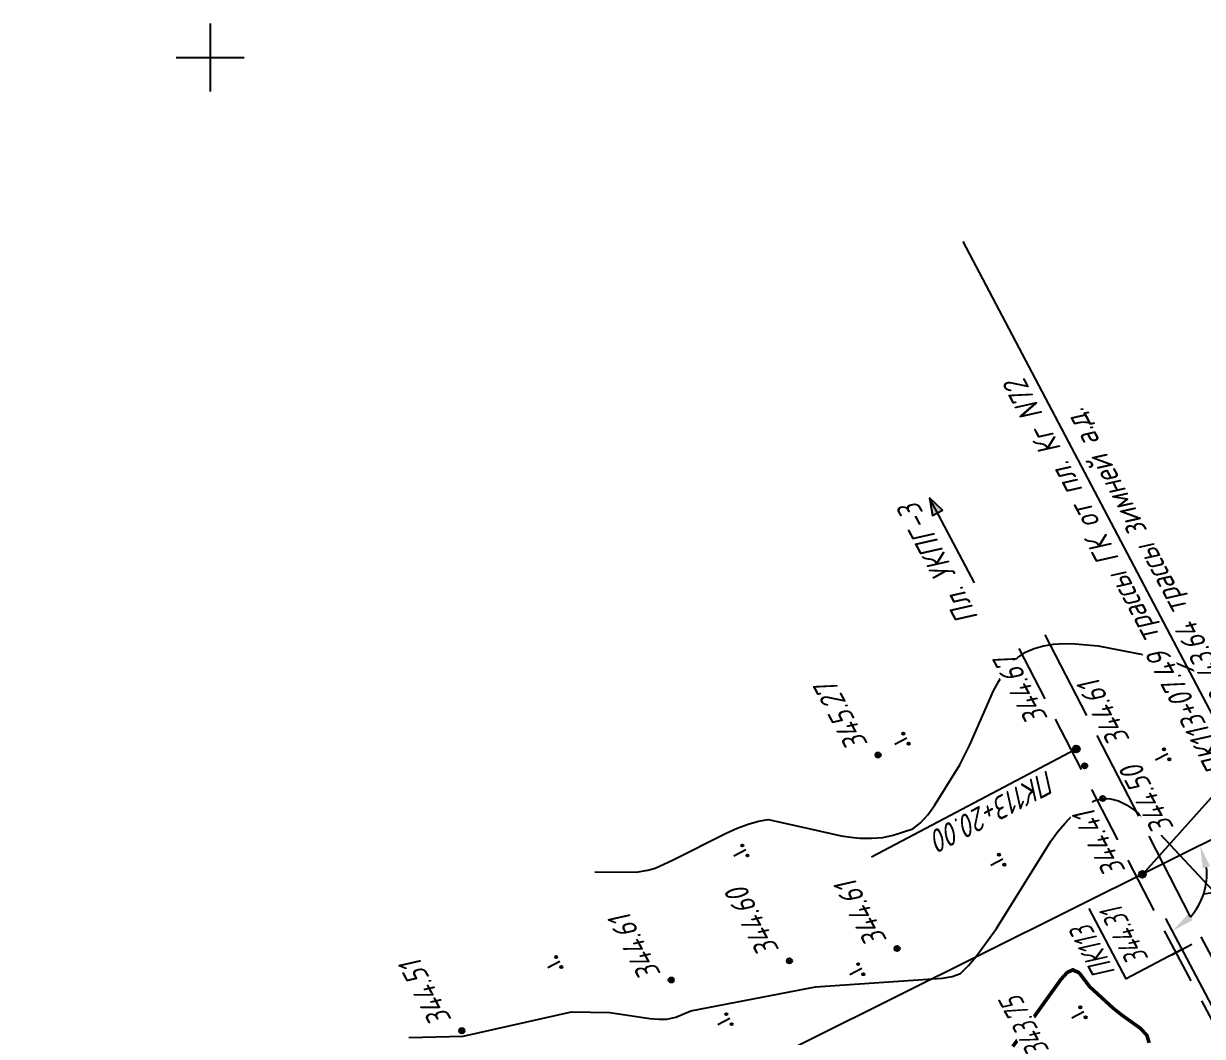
# Model space of a CAD drawing. Extents: x 1517488 to 1518012, y 2189588 to 2190112.
# Drawn here: x 1517583.5 to 1517687.6, y 2189913.7 to 2190003 of the extents above; entities that cross this region are included whole.
import ezdxf
from ezdxf.enums import TextEntityAlignment as Align

# ---------------------------------------------------------------- set-up
doc = ezdxf.new("R2010")
doc.units = 0
doc.linetypes.add('ИИDash_50_20', pattern=[7, 5, -2])
doc.linetypes.add('ИИDash_80_20', pattern=[10, 8, -2])
for name, color, linetype, lineweight in [('ИИ_ГЕОСЕТКА_025', 3, 'Continuous', 25), ('ИИ_ДОРОГА_025', 7, 'Continuous', 25), ('ИИ_ОТМЕТКА_025', 7, 'Continuous', 25), ('ИИ_ПИКЕТАЖ_025', 7, 'Continuous', 25), ('ИИ_РАЗМЕР_025', 7, 'Continuous', 25), ('ИИ_РЕЛЬЕФ_025', 34, 'Continuous', 25), ('ИИ_РЕЛЬЕФ_050', 34, 'Continuous', 50), ('ИИ_ТЕКСТ_025', 7, 'Continuous', 25), ('ИИ_ТРАССА_АД_025', 1, 'Continuous', 25), ('ИИ_УГОДЬЯ_025', 7, 'Continuous', 25)]:
    doc.layers.add(name, color=color, linetype=linetype, lineweight=lineweight)
doc.styles.add('VNIPISIMPLEXCUR', font='simplex.shx', dxfattribs={"width": 0.8, "oblique": 15})
doc.dimstyles.new('ИИ-1000-м-dm$2', dxfattribs={"dimtxt": 2.5, "dimasz": 2.5, "dimexe": 1.25, "dimexo": 0, "dimgap": 1, "dimtad": 2, "dimtoh": 1, "dimzin": 1, "dimdsep": 46, "dimtxsty": 'VNIPISIMPLEXCUR', "dimcen": 2.5, "dimaunit": 1, "dimazin": 0, "dimtfac": 1, "dimtmove": 1, "dimatfit": 2, "dimfxl": 1, "dimarcsym": 0})

# ---------------------------------------------------------------- blocks, each defined once
blk = doc.blocks.new('PICKET')
at = {"color": 0, "linetype": 'Continuous', "lineweight": 25}
for p, q in [((-0.23, 0), (0.23, 0)), ((0, 0.23), (0, -0.23))]:
    blk.add_line(p, q, dxfattribs=at)
blk.add_circle((0, 0), 0.23, dxfattribs=at)
at = {"color": 0, "linetype": 'Continuous', "style": 'VNIPISIMPLEXCUR', "oblique": 15, "width": 0.8}
blk.add_attdef('OTMETKA', (1.25, 0.3), '', height=2, dxfattribs=at)
at = {"color": 8, "linetype": 'Continuous', "style": 'VNIPISIMPLEXCUR', "oblique": 15, "width": 0.8, "flags": 1}
blk.add_attdef('NOMER', (1.25, -2.7), '', height=2, dxfattribs=at)
blk = doc.blocks.new('ИИ05407')
at = {"linetype": 'Continuous', "lineweight": 25}
h = blk.add_hatch(color=0, dxfattribs=at)
edge = h.paths.add_edge_path()
edge.add_arc((-0.5, 0.1), 0.1, 0, 360)
h = blk.add_hatch(color=0, dxfattribs=at)
edge = h.paths.add_edge_path()
edge.add_arc((0.5, 0.1), 0.1, 0, 360)
at = {"color": 0, "linetype": 'Continuous', "lineweight": 25}
blk.add_lwpolyline([(0, 0), (0, 1.2)], dxfattribs=at)
for centre in [(-0.5, 0.1), (0.5, 0.1)]:
    blk.add_circle(centre, 0.1, dxfattribs=at)
blk = doc.blocks.new('ИИ15001')
at = {"color": 0, "linetype": 'Continuous', "lineweight": 25}
blk.add_lwpolyline([(0, 1), (0, -1)], dxfattribs=at)
at = {"color": 0, "linetype": 'Continuous', "lineweight": 25, "style": 'VNIPISIMPLEXCUR', "oblique": 15, "width": 0.8}
blk.add_attdef('STATIONING', text='', height=2, dxfattribs=at).set_placement((0, 2), align=Align.CENTER)
at = {"color": 7, "linetype": 'Continuous', "lineweight": 25, "style": 'VNIPISIMPLEXCUR', "oblique": 15, "width": 0.8}
blk.add_attdef('HEIGHT', text='', height=2, dxfattribs=at).set_placement((0, -2), align=Align.TOP_CENTER)
blk = doc.blocks.new('ИИ150022')
at = {"linetype": 'Continuous', "lineweight": 25}
h = blk.add_hatch(color=0, dxfattribs=at)
edge = h.paths.add_edge_path()
edge.add_arc((0, 0), 0.3, 0, 360)
at = {"color": 0, "linetype": 'Continuous', "lineweight": 25}
blk.add_circle((0, 0), 0.3, dxfattribs=at)
at = {"color": 0, "linetype": 'Continuous', "style": 'VNIPISIMPLEXCUR', "oblique": 15, "width": 0.8}
for tag, p in [('STATIONING1', (1, 4.7)), ('STATIONING2', (1, 1.3))]:
    blk.add_attdef(tag, p, '', height=2, dxfattribs=at)
at = {"color": 7, "linetype": 'Continuous', "style": 'VNIPISIMPLEXCUR', "oblique": 15, "width": 0.8}
blk.add_attdef('HEIGHT', text='', height=2, dxfattribs=at).set_placement((0, -1.3), align=Align.TOP_CENTER)
blk = doc.blocks.new('ИИ15002')
at = {"linetype": 'Continuous', "lineweight": 25}
h = blk.add_hatch(color=0, dxfattribs=at)
edge = h.paths.add_edge_path()
edge.add_arc((0, 0), 0.3, 0, 360)
at = {"color": 0, "linetype": 'Continuous', "lineweight": 25}
blk.add_circle((0, 0), 0.3, dxfattribs=at)
at = {"color": 0, "linetype": 'Continuous', "style": 'VNIPISIMPLEXCUR', "oblique": 15, "width": 0.8}
blk.add_attdef('STATIONING', (1, 1.3), '', height=2, rotation=90, dxfattribs=at)
at = {"color": 7, "linetype": 'Continuous', "style": 'VNIPISIMPLEXCUR', "oblique": 15, "width": 0.8}
blk.add_attdef('HEIGHT', text='', height=2, dxfattribs=at).set_placement((0, -1.3), align=Align.TOP_CENTER)
blk = doc.blocks.new('ИИ15008')
at = {"linetype": 'Continuous', "lineweight": 25}
blk.add_hatch(color=0, dxfattribs=at).paths.add_polyline_path([(0, 0), (1.5, -0.5), (1.5, 0.5)])
at = {"color": 0, "linetype": 'Continuous', "lineweight": 25}
blk.add_lwpolyline([(0, 0), (1.5, -0.5), (1.5, 0.5)], close=True, dxfattribs=at)
blk.add_lwpolyline([(8.5, 0), (0, 0)], dxfattribs=at)
blk = doc.blocks.new('*D23')
at = {"layer": 'Defpoints', "color": 0, "transparency": 16777216}
for p in [(1517814.44, 2189993.77), (1517707.09, 2189966.7), (1517724.75, 2189945.44), (1517583.52, 2189878.79), (1517834.42, 2189724.98)]:
    blk.add_point(p, dxfattribs=at)
at = {"layer": 'ИИ_РАЗМЕР_025', "color": 0, "lineweight": -2, "transparency": 16777216}
for p, q in [((1517724.44, 2189943.75), (1517731.32, 2189944.21)), ((1517731.32, 2189944.21), (1517734.85, 2189937.52))]:
    blk.add_line(p, q, dxfattribs=at)
blk.add_arc((1517718.1, 2189945.8), 6.66, 315.0395, 9.2086, dxfattribs=at)
at = {"layer": 'ИИ_РАЗМЕР_025', "color": 0, "transparency": 16777216}
for points in [[(1517724.36, 2189946.76), (1517724.99, 2189946.97), (1517724.06, 2189948.77)], [(1517723.01, 2189940.82), (1517722.62, 2189941.36), (1517721.2, 2189939.9)]]:
    blk.add_solid(points, dxfattribs=at)
at = {"layer": 'ИИ_РАЗМЕР_025', "color": 0, "transparency": 16777216, "insert": (1517731.71, 2189939.85), "char_height": 2, "attachment_point": 5, "rotation": 117.7798, "style": 'VNIPISIMPLEXCUR'}
blk.add_mtext("88°41'", dxfattribs=at)
blk = doc.blocks.new('*D24')
at = {"layer": 'Defpoints', "color": 0, "transparency": 16777216}
for p in [(1517814.44, 2189993.77), (1517687.05, 2189924.91), (1517697, 2189900), (1517583.52, 2189878.79), (1517720.64, 2189855.08)]:
    blk.add_point(p, dxfattribs=at)
at = {"layer": 'ИИ_РАЗМЕР_025', "color": 0, "lineweight": -2, "transparency": 16777216}
for p, q in [((1517687.67, 2189926.23), (1517697.75, 2189927.84)), ((1517697.75, 2189927.84), (1517701.41, 2189920.88)), ((1517697, 2189900), (1517684.34, 2189924.06))]:
    blk.add_line(p, q, dxfattribs=at)
blk.add_arc((1517682.28, 2189927.97), 5.66, 318.1036, 6.1211, dxfattribs=at)
at = {"layer": 'ИИ_РАЗМЕР_025', "color": 0, "transparency": 16777216}
for points in [[(1517687.59, 2189928.48), (1517688.23, 2189928.66), (1517687.35, 2189930.49)], [(1517686.7, 2189923.92), (1517686.29, 2189924.45), (1517684.92, 2189922.96)]]:
    blk.add_solid(points, dxfattribs=at)
at = {"layer": 'ИИ_РАЗМЕР_025', "color": 0, "transparency": 16777216, "insert": (1517698.2, 2189923.35), "char_height": 2, "attachment_point": 5, "rotation": 117.7798, "style": 'VNIPISIMPLEXCUR'}
blk.add_mtext("88°43'", dxfattribs=at)
blk = doc.blocks.new('ИИ05012')
at = {"color": 0, "linetype": 'Continuous', "lineweight": 25, "flags": 128}
for points in [[(0, 3), (0, -3)], [(-3, 0), (3, 0)]]:
    blk.add_lwpolyline(points, dxfattribs=at)

msp = doc.modelspace()

# ---------------------------------------------------------------- linework, layer by layer
at = {"elevation": 344.41}
msp.add_lwpolyline([(1517682.254, 2189927.951), (1517690.82, 2189937.506), (1517666.45, 2189983.768)], dxfattribs=at)
at = {"layer": 'ИИ_ДОРОГА_025', "linetype": 'ИИDash_80_20', "flags": 128}
msp.add_lwpolyline([(1517673.66, 2189949.09), (1517686.631, 2189923.903), (1517691.338, 2189915.047)], dxfattribs=at)
at = {"layer": 'ИИ_ДОРОГА_025', "linetype": 'ИИDash_50_20', "flags": 128}
msp.add_lwpolyline([(1517671.359, 2189947.878), (1517684.327, 2189922.697), (1517688.876, 2189914.14)], dxfattribs=at)
at = {"layer": 'ИИ_ПИКЕТАЖ_025', "color": 4}
msp.add_lwpolyline([(1517658.359, 2189929.498), (1517676.426, 2189939.015)], dxfattribs=at)
at = {"layer": 'ИИ_ПИКЕТАЖ_025', "color": 4, "elevation": 344.31}
msp.add_lwpolyline([(1517685.747, 2189921.32), (1517680.841, 2189918.735), (1517677.572, 2189924.942)], dxfattribs=at)
at = {"layer": 'ИИ_РЕЛЬЕФ_025'}
for points, elevation in [([(1517633.94, 2189928.166), (1517637.591, 2189928.151), (1517638.629, 2189928.312), (1517639.264, 2189928.514), (1517640.8, 2189929.205), (1517645.521, 2189931.602), (1517646.499, 2189932.024), (1517647.455, 2189932.376), (1517648.373, 2189932.637), (1517649.24, 2189932.784), (1517652.026, 2189932.188), (1517655.684, 2189931.359), (1517656.527, 2189931.229), (1517657.324, 2189931.156), (1517658.362, 2189931.15), (1517659.345, 2189931.195), (1517660.252, 2189931.401), (1517662.013, 2189931.973), (1517662.691, 2189932.511), (1517663.316, 2189933.213), (1517663.901, 2189934.033), (1517666.142, 2189937.612), (1517667.042, 2189939.387), (1517669.116, 2189944.137), (1517669.58, 2189944.997), (1517670.084, 2189945.786), (1517670.638, 2189946.485), (1517671.252, 2189947.076), (1517671.935, 2189947.542), (1517672.695, 2189947.883), (1517673.523, 2189948.118), (1517674.408, 2189948.259), (1517675.343, 2189948.316), (1517676.317, 2189948.301), (1517678.35, 2189948.098), (1517683.503, 2189947.115), (1517684.411, 2189946.885), (1517685.355, 2189946.565), (1517687.317, 2189945.722), (1517693.217, 2189942.8)], 345), ([(1517617.534, 2189913.562), (1517622.308, 2189913.673), (1517631.891, 2189915.821), (1517635.247, 2189915.755), (1517638.788, 2189915.231), (1517639.594, 2189915.168), (1517640.304, 2189915.186), (1517641.084, 2189915.359), (1517642.412, 2189915.901), (1517653.4, 2189918.024), (1517664.607, 2189918.787), (1517665.476, 2189918.936), (1517666.218, 2189919.217), (1517666.906, 2189919.929), (1517667.553, 2189920.684), (1517669.387, 2189923.172), (1517674.189, 2189930.887), (1517674.806, 2189931.723), (1517675.431, 2189932.482), (1517676.068, 2189933.151), (1517676.718, 2189933.715), (1517677.382, 2189934.16), (1517678.063, 2189934.472), (1517678.762, 2189934.636), (1517679.444, 2189934.621), (1517680.142, 2189934.427), (1517680.855, 2189934.075), (1517681.582, 2189933.586), (1517682.32, 2189932.982), (1517683.828, 2189931.512), (1517688.483, 2189926.537)], 344.5)]:
    msp.add_lwpolyline(points, dxfattribs=dict(at, elevation=elevation))
at = {"layer": 'ИИ_РЕЛЬЕФ_050', "elevation": 344}
msp.add_lwpolyline([(1517670.839, 2189912.776), (1517675.05, 2189918.688), (1517675.617, 2189919.285), (1517676.124, 2189919.535), (1517676.667, 2189919.279), (1517677.627, 2189918.032), (1517679.69, 2189916.151), (1517680.427, 2189915.556), (1517682.059, 2189914.389), (1517682.637, 2189913.772), (1517682.846, 2189913.101)], dxfattribs=at)
at = {"layer": 'ИИ_ТРАССА_АД_025'}
msp.add_lwpolyline([(1517814.441, 2189993.765), (1517583.525, 2189878.795)], dxfattribs=at)

# ---------------------------------------------------------------- block references
at = {"layer": 'ИИ_ГЕОСЕТКА_025'}
msp.add_blockref('ИИ05012', (1517600, 2190000), dxfattribs=at)
at = {"layer": 'ИИ_ТЕКСТ_025', "rotation": 297.7797222222222}
msp.add_blockref('ИИ15008', (1517663.469, 2189961.178), dxfattribs=at)
at = {"layer": 'ИИ_УГОДЬЯ_025', "rotation": 117.7797222222222}
for p in [(1517661.48, 2189939.971), (1517684.49, 2189938.594), (1517647.264, 2189930.104), (1517669.934, 2189929.294), (1517630.845, 2189920.276), (1517657.497, 2189919.636), (1517677.103, 2189915.83), (1517645.858, 2189915.226)]:
    msp.add_blockref('ИИ05407', p, dxfattribs=at)

# ---------------------------------------------------------------- next in the draw order: wipeouts: each hides what was drawn before it
at = {"lineweight": 0}
for points, layer in [([(1517658.234, 2189939.478), (1517654.208, 2189947.12), (1517652.191, 2189946.057), (1517656.216, 2189938.415)], 'ИИ_ОТМЕТКА_025'), ([(1517650.404, 2189921.318), (1517646.461, 2189928.802), (1517644.444, 2189927.739), (1517648.386, 2189920.255)], 'ИИ_ОТМЕТКА_025'), ([(1517639.966, 2189919.2), (1517636.26, 2189926.235), (1517634.242, 2189925.173), (1517637.949, 2189918.137)], 'ИИ_ОТМЕТКА_025'), ([(1517621.494, 2189915.158), (1517617.787, 2189922.193), (1517615.77, 2189921.131), (1517619.476, 2189914.095)], 'ИИ_ОТМЕТКА_025'), ([(1517674.228, 2189912.469), (1517670.726, 2189919.117), (1517668.709, 2189918.054), (1517672.211, 2189911.407)], 'ИИ_ОТМЕТКА_025'), ([(1517673.736, 2189937.266), (1517659.69, 2189929.867), (1517660.753, 2189927.85), (1517674.799, 2189935.249)], 'ИИ_ПИКЕТАЖ_025'), ([(1517681.199, 2189927.905), (1517677.493, 2189934.941), (1517675.476, 2189933.878), (1517679.182, 2189926.843)], 'ИИ_ПИКЕТАЖ_025'), ([(1517680.272, 2189918.967), (1517677.313, 2189924.584), (1517675.296, 2189923.522), (1517678.255, 2189917.904)], 'ИИ_ПИКЕТАЖ_025'), ([(1517669.778, 2189947.23), (1517662.971, 2189960.153), (1517660.953, 2189959.09), (1517667.761, 2189946.167)], 'ИИ_ТЕКСТ_025')]:
    msp.add_wipeout(points, dxfattribs=at).dxf.layer = layer

# ---------------------------------------------------------------- next in the draw order: block references
at = {"layer": 'ИИ_ОТМЕТКА_025'}
ref = msp.add_blockref('PICKET', (1517658.94, 2189938.48, 345.27), dxfattribs=dict(at, rotation=117.7797222222222))
ref.add_attrib('OTMETKA', '345.27', (1517658.092, 2189939.446, 345.27), dxfattribs={"layer": '0', "color": 0, "height": 2, "rotation": 117.77972, "style": 'VNIPISIMPLEXCUR', "oblique": 15, "width": 0.8})
ref = msp.add_blockref('PICKET', (1517651.11, 2189920.32, 344.6), dxfattribs=dict(at, rotation=117.7797222222222))
ref.add_attrib('OTMETKA', '344.60', (1517650.262, 2189921.286, 344.6), dxfattribs={"layer": '0', "color": 0, "height": 2, "rotation": 117.77972, "style": 'VNIPISIMPLEXCUR', "oblique": 15, "width": 0.8})
ref = msp.add_blockref('PICKET', (1517640.68, 2189918.64, 344.61), dxfattribs=dict(at, rotation=117.7797222222222))
ref.add_attrib('OTMETKA', '344.61', (1517639.824, 2189919.168, 344.61), dxfattribs={"layer": '0', "color": 0, "height": 2, "rotation": 117.77972, "style": 'VNIPISIMPLEXCUR', "oblique": 15, "width": 0.8})
ref = msp.add_blockref('PICKET', (1517622.2, 2189914.16, 344.51), dxfattribs=dict(at, rotation=117.7797222222222))
ref.add_attrib('OTMETKA', '344.51', (1517621.352, 2189915.126, 344.51), dxfattribs={"layer": '0', "color": 0, "height": 2, "rotation": 117.77972, "style": 'VNIPISIMPLEXCUR', "oblique": 15, "width": 0.8})
ref = msp.add_blockref('PICKET', (1517674.806, 2189911.983, 343.75), dxfattribs=dict(at, rotation=117.7797222222222))
ref.add_attrib('OTMETKA', '343.75', (1517674.087, 2189912.438, 343.75), dxfattribs={"layer": '0', "color": 0, "height": 2, "rotation": 117.77972, "style": 'VNIPISIMPLEXCUR', "oblique": 15, "width": 0.7})

# ---------------------------------------------------------------- next in the draw order: wipeouts: each hides what was drawn before it
at = {"lineweight": 0}
for points, layer in [([(1517659.916, 2189922.181), (1517656.209, 2189929.217), (1517654.192, 2189928.154), (1517657.898, 2189921.119)], 'ИИ_ОТМЕТКА_025'), ([(1517683.21, 2189920.153), (1517679.926, 2189926.388), (1517677.909, 2189925.325), (1517681.193, 2189919.09)], 'ИИ_ПИКЕТАЖ_025'), ([(1517669.778, 2189947.23), (1517662.971, 2189960.153), (1517660.953, 2189959.09), (1517667.761, 2189946.167)], 'ИИ_ТЕКСТ_025')]:
    msp.add_wipeout(points, dxfattribs=at).dxf.layer = layer

# ---------------------------------------------------------------- next in the draw order: block references
at = {"layer": 'ИИ_ОТМЕТКА_025'}
ref = msp.add_blockref('PICKET', (1517660.61, 2189921.41, 344.61), dxfattribs=dict(at, rotation=117.7797222222222))
ref.add_attrib('OTMETKA', '344.61', (1517659.774, 2189922.15, 344.61), dxfattribs={"layer": '0', "color": 0, "height": 2, "rotation": 117.77972, "style": 'VNIPISIMPLEXCUR', "oblique": 15, "width": 0.8})
at = {"layer": 'ИИ_ПИКЕТАЖ_025', "color": 4}
ref = msp.add_blockref('ИИ15001', (1517685.747, 2189921.32, 344.31), dxfattribs=dict(at, rotation=117.7789))
ref.add_attrib('STATIONING', 'ПК113', dxfattribs={"layer": '0', "color": 0, "linetype": 'Continuous', "lineweight": 25, "height": 2, "rotation": 117.7789, "style": 'VNIPISIMPLEXCUR', "oblique": 15, "width": 0.7}).set_placement((1517678.778, 2189921.503, 172.155), align=Align.CENTER)
ref.add_attrib('HEIGHT', '344.31', dxfattribs={"layer": '0', "color": 7, "linetype": 'Continuous', "lineweight": 25, "height": 2, "rotation": 117.7789, "style": 'VNIPISIMPLEXCUR', "oblique": 15, "width": 0.7}).set_placement((1517679.824, 2189921.991, 172.155), align=Align.TOP_CENTER)
ref = msp.add_blockref('ИИ15002', (1517690.01, 2189913.228, 344.15), dxfattribs=dict(at, rotation=117.7789050559178))
ref.add_attrib('STATIONING', '+90.85', (1517688.639, 2189913.387, 344.15), dxfattribs={"layer": '0', "color": 0, "linetype": 'Continuous', "height": 2, "rotation": 207.77972, "style": 'VNIPISIMPLEXCUR', "oblique": 15, "width": 0.8})
ref.add_attrib('HEIGHT', '344.15', dxfattribs={"layer": '0', "color": 7, "linetype": 'Continuous', "height": 2, "rotation": 117.77891, "style": 'VNIPISIMPLEXCUR', "oblique": 15, "width": 0.8}).set_placement((1517691.569, 2189915.676), align=Align.TOP_CENTER)

# ---------------------------------------------------------------- next in the draw order: wipeouts: each hides what was drawn before it
at = {"lineweight": 0}
msp.add_wipeout([(1517675.365, 2189939.376), (1517671.339, 2189947.019), (1517669.322, 2189945.956), (1517673.347, 2189938.314)], dxfattribs=at).dxf.layer = 'ИИ_ПИКЕТАЖ_025'

# ---------------------------------------------------------------- next in the draw order: wipeouts: each hides what was drawn before it
msp.add_wipeout([(1517690.043, 2189937.518), (1517666.132, 2189982.91), (1517664.114, 2189981.847), (1517688.025, 2189936.455)], dxfattribs=at).dxf.layer = 'ИИ_ПИКЕТАЖ_025'

# ---------------------------------------------------------------- next in the draw order: texts
at = {"layer": 'ИИ_ТЕКСТ_025', "style": 'VNIPISIMPLEXCUR', "oblique": 15, "width": 0.8}
msp.add_text('Пл. УКПГ-3', height=2, rotation=117.77972, dxfattribs=at).set_placement((1517667.831, 2189950.625))

# ---------------------------------------------------------------- next in the draw order: wipeouts: each hides what was drawn before it
at = {"lineweight": 0}
msp.add_wipeout([(1517692.929, 2189939.221), (1517673.149, 2189976.768), (1517671.132, 2189975.706), (1517690.911, 2189938.158)], dxfattribs=at).dxf.layer = 'ИИ_ПИКЕТАЖ_025'

# ---------------------------------------------------------------- next in the draw order: wipeouts: each hides what was drawn before it
msp.add_wipeout([(1517681.356, 2189939.868), (1517677.65, 2189946.903), (1517675.632, 2189945.84), (1517679.338, 2189938.805)], dxfattribs=at).dxf.layer = 'ИИ_ОТМЕТКА_025'

# ---------------------------------------------------------------- next in the draw order: block references
at = {"layer": 'ИИ_ПИКЕТАЖ_025', "color": 4}
ref = msp.add_blockref('ИИ15002', (1517676.426, 2189939.015, 344.67), dxfattribs=dict(at, rotation=117.7797961859177))
ref.add_attrib('STATIONING', 'ПК113+20.00', (1517673.947, 2189937.219, 344.67), dxfattribs={"layer": '0', "color": 0, "linetype": 'Continuous', "height": 2, "rotation": 207.7798, "style": 'VNIPISIMPLEXCUR', "oblique": 15, "width": 0.8})
ref.add_attrib('HEIGHT', '344.67', dxfattribs={"layer": '0', "color": 7, "linetype": 'Continuous', "height": 2, "rotation": 117.7798, "style": 'VNIPISIMPLEXCUR', "oblique": 15, "width": 0.8}).set_placement((1517670.676, 2189943.686, 344.67), align=Align.TOP_CENTER)

# ---------------------------------------------------------------- next in the draw order: wipeouts: each hides what was drawn before it
at = {"lineweight": 0}
msp.add_wipeout([(1517685.233, 2189932.11), (1517681.291, 2189939.594), (1517679.273, 2189938.532), (1517683.216, 2189931.047)], dxfattribs=at).dxf.layer = 'ИИ_ОТМЕТКА_025'

# ---------------------------------------------------------------- next in the draw order: block references
at = {"layer": 'ИИ_ОТМЕТКА_025'}
ref = msp.add_blockref('PICKET', (1517677.163, 2189937.529, 344.61), dxfattribs=dict(at, rotation=117.7797222222222))
ref.add_attrib('OTMETKA', '344.61', (1517681.214, 2189939.836, 344.61), dxfattribs={"layer": '0', "color": 0, "linetype": 'Continuous', "height": 2, "rotation": 117.77972, "style": 'VNIPISIMPLEXCUR', "oblique": 15, "width": 0.8})
ref = msp.add_blockref('PICKET', (1517678.76, 2189934.64, 344.5), dxfattribs=dict(at, rotation=117.7797222222222))
ref.add_attrib('OTMETKA', '344.50', (1517685.092, 2189932.078, 344.5), dxfattribs={"layer": '0', "color": 0, "linetype": 'Continuous', "height": 2, "rotation": 117.77972, "style": 'VNIPISIMPLEXCUR', "oblique": 15, "width": 0.8})
at = {"layer": 'ИИ_ПИКЕТАЖ_025'}
ref = msp.add_blockref('ИИ150022', (1517682.254, 2189927.951, 344.41), dxfattribs=dict(at, rotation=117.7789050559178))
ref.add_attrib('STATIONING1', 'ПК113+07.49 трассы ГК от пл. Кг N72', (1517689.996, 2189937.307, 172.205), dxfattribs={"layer": '0', "color": 0, "linetype": 'Continuous', "height": 2, "rotation": 117.77891, "style": 'VNIPISIMPLEXCUR', "oblique": 15, "width": 0.8})
ref.add_attrib('STATIONING2', 'ПК758+43.64 трассы зимней а.д.', (1517692.882, 2189939.01, 172.205), dxfattribs={"layer": '0', "color": 0, "linetype": 'Continuous', "height": 2, "rotation": 117.77891, "style": 'VNIPISIMPLEXCUR', "oblique": 15, "width": 0.8})
ref.add_attrib('HEIGHT', '344.41', dxfattribs={"layer": '0', "color": 7, "linetype": 'Continuous', "height": 2, "rotation": 117.77891, "style": 'VNIPISIMPLEXCUR', "oblique": 15, "width": 0.8}).set_placement((1517677.601, 2189930.143, 172.205), align=Align.TOP_CENTER)

# ---------------------------------------------------------------- next in the draw order: dimensions: what is measured, and where the dimension line sits
at = {"layer": 'ИИ_РАЗМЕР_025'}
for base, line2, picture, middle in [((1517724.752, 2189945.437), ((1517834.42, 2189724.983), (1517707.086, 2189966.699)), '*D23', (1517731.707, 2189939.852)), ((1517687.048, 2189924.909), ((1517720.64, 2189855.08), (1517697, 2189900)), '*D24', (1517698.201, 2189923.353))]:
    dim = msp.add_angular_dim_2l(base=base, line1=((1517814.441, 2189993.765), (1517583.525, 2189878.795)), line2=line2, dimstyle='ИИ-1000-м-dm$2', override={"dimtxt": 2, "dimasz": 2, "dimgap": 0.5}, dxfattribs=at)
    dim.commit()
    dim.dimension.update_dxf_attribs({"geometry": picture, "text_midpoint": middle, "dimtype": 162})

doc.saveas('drawing.dxf')
